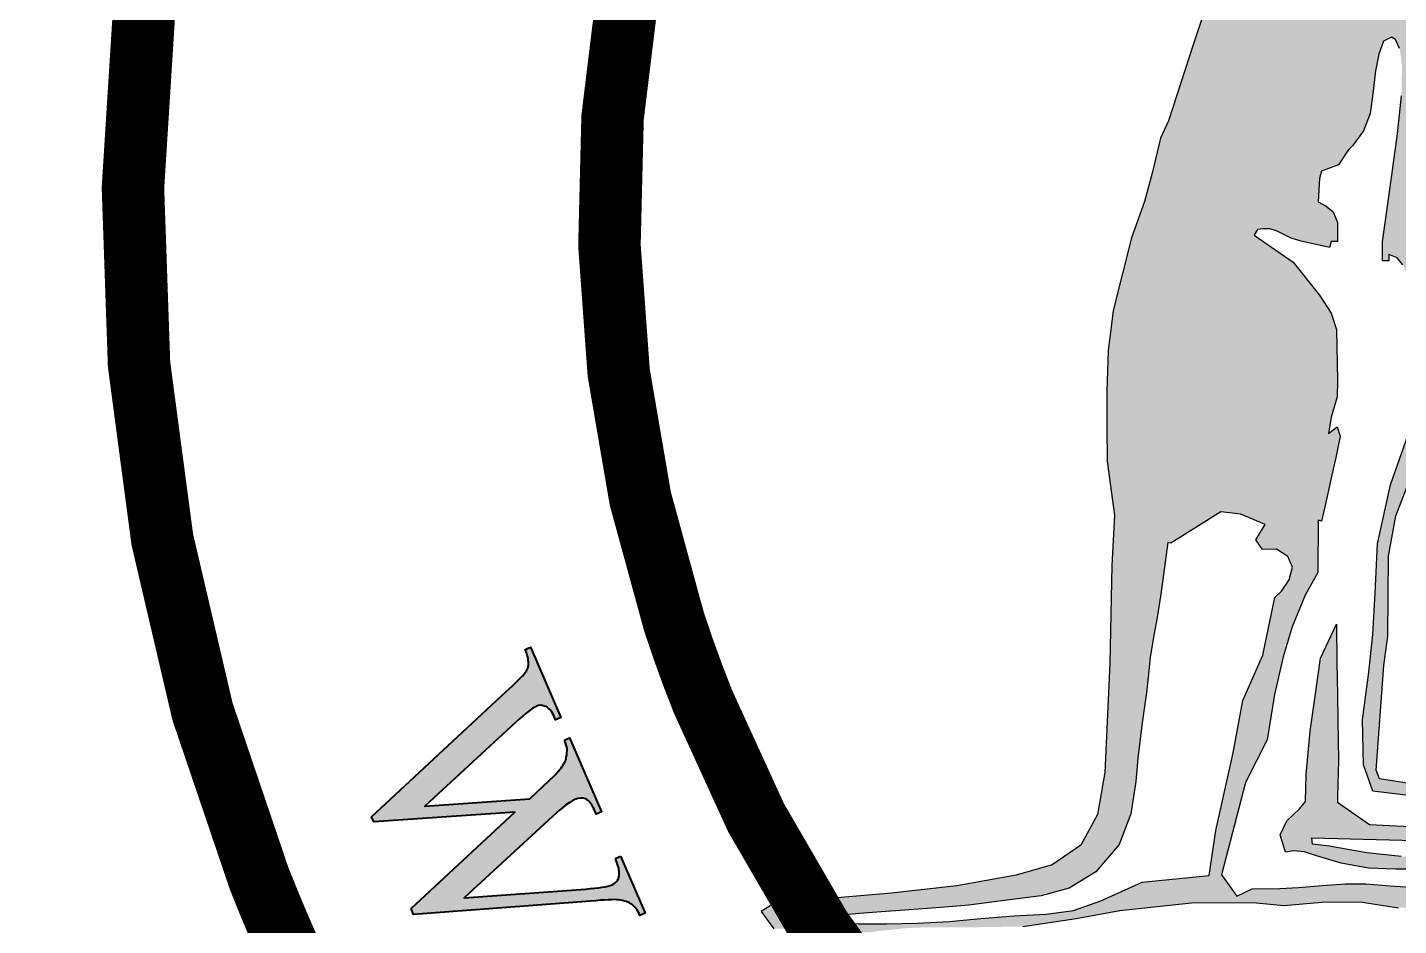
# Model space of a CAD drawing. Extents: x 156 to 1023, y -1310 to 275.
# Drawn here: x 179.15 to 186.72, y 249.65 to 254.6 of the extents above; entities that cross this region are included whole.
import ezdxf

# ---------------------------------------------------------------- set-up
doc = ezdxf.new("R2010")
doc.units = 0
doc.header["$LTSCALE"] = 12
doc.header["$MEASUREMENT"] = 0
doc.layers.add('L18', color=4, linetype='CONTINUOUS')
doc.layers.add('L35', color=3, linetype='CONTINUOUS')

# ---------------------------------------------------------------- blocks, each defined once
blk = doc.blocks.new('Statelogo_bw')
at = {"layer": 'L18'}
h = blk.add_hatch(color=256, dxfattribs=at)
h.paths.add_polyline_path([(-526.7222, -44.5394), (-526.7384, -44.5898), (-526.758, -44.6471), (-526.7787, -44.7267), (-526.7805, -44.781), (-526.7604, -44.8699), (-526.7129, -44.9935), (-526.7017, -45.039), (-526.6947, -45.1636), (-526.6875, -45.2816), (-526.6663, -45.4007), (-526.6512, -45.4946), (-526.6373, -45.6622), (-526.6082, -45.8348), (-526.6013, -45.9427), (-526.6576, -46.35), (-526.6628, -46.4424), (-526.6555, -46.6632), (-526.6578, -46.8757), (-526.7722, -47.2204), (-526.8894, -47.5845), (-526.9274, -47.6684), (-526.9687, -47.8363), (-527.0047, -47.9722), (-527.0671, -48.1461), (-527.1555, -48.4938), (-527.1795, -48.6875), (-527.1854, -48.8795), (-527.1854, -49.0513), (-527.1841, -49.2182), (-527.1487, -49.4753), (-527.1623, -49.7169), (-527.1705, -50.1879), (-527.1954, -50.7103), (-527.2311, -50.9116), (-527.3096, -51.0592), (-527.4471, -51.1526), (-527.6205, -51.2025), (-527.9043, -51.2536), (-528.2178, -51.2894), (-528.4783, -51.3118), (-528.7703, -51.3308), (-528.8436, -51.3778), (-528.7817, -51.4595), (-528.6748, -51.4577), (-528.483, -51.4805), (-528.338, -51.4775), (-528.1436, -51.4566), (-528.058, -51.453), (-527.7976, -51.4523), (-527.5891, -51.4492), (-527.3325, -51.4111), (-527.1232, -51.3716), (-526.7651, -51.3333), (-526.4679, -51.3351), (-526.337, -51.3486), (-526.1547, -51.3322), (-525.9708, -51.3314), (-525.7861, -51.3592), (-525.3768, -51.362), (-525.1892, -51.383), (-525.0324, -51.3927), (-524.9286, -51.3678), (-524.9113, -51.3387), (-524.9333, -51.281), (-525.0315, -51.1988), (-525.1597, -51.1372), (-525.3467, -51.1265), (-525.5653, -51.1169), (-525.7741, -51.1132), (-525.939, -51.0956), (-526.1186, -51.0632), (-526.1987, -51.0534), (-526.2017, -51.0245), (-525.7078, -51.0363), (-525.2365, -51.053), (-524.8994, -51.065), (-524.7598, -51.0713), (-524.6482, -51.0946), (-524.6322, -51.0924), (-524.5105, -51.0123), (-524.5202, -50.9628), (-524.5903, -50.96), (-524.6982, -50.9296), (-524.8358, -50.8776), (-525.0489, -50.8418), (-525.2079, -50.8371), (-525.4768, -50.8071), (-525.7149, -50.7664), (-525.8774, -50.7414), (-525.8943, -50.6998), (-525.857, -50.197), (-525.8379, -50.0562), (-525.8341, -49.6731), (-525.7993, -49.479), (-525.7185, -49.2689), (-525.6192, -49.011), (-525.5888, -48.8471), (-525.5896, -48.6887), (-525.6285, -48.4877), (-525.7401, -48.1695), (-525.7273, -47.9493), (-525.7025, -47.5542), (-525.6799, -47.1947), (-525.6791, -47.1817), (-525.5678, -47.1817), (-525.4883, -47.1824), (-525.4278, -47.1931), (-525.3593, -47.2224), (-525.2782, -47.2739), (-525.207, -47.2769), (-525.1686, -47.3054), (-524.9753, -47.3041), (-524.9717, -47.0006), (-525.0574, -46.9425), (-525.1675, -46.844), (-525.252, -46.7946), (-525.3156, -46.6434), (-525.3212, -46.5981), (-525.1521, -46.5367), (-525.0332, -46.5053), (-524.925, -46.5345), (-524.794, -46.5268), (-524.6801, -46.4937), (-524.6191, -46.479), (-524.6339, -46.3824), (-524.6867, -46.3184), (-524.797, -46.2421), (-524.8639, -46.2301), (-524.8993, -46.2482), (-524.9203, -46.2523), (-524.9466, -46.2498), (-524.9715, -46.2447), (-525.1682, -46.465), (-525.1565, -46.475), (-525.1855, -46.4759), (-525.2277, -46.4809), (-525.2648, -46.49), (-525.308, -46.5066), (-525.3254, -46.5135), (-525.3467, -46.5171), (-525.3824, -46.496), (-525.4332, -46.4222), (-525.4408, -46.3096), (-525.439, -46.2469), (-525.3886, -46.1857), (-525.323, -46.1288), (-525.2224, -46.0508), (-525.1044, -45.9685), (-524.9684, -45.8898), (-524.8303, -45.8119), (-524.737, -45.7529), (-524.674, -45.7054), (-524.6043, -45.6283), (-524.6434, -45.585), (-524.6712, -45.5717), (-524.7168, -45.5701), (-524.7836, -45.5845), (-524.9516, -45.6418), (-525.1148, -45.7086), (-525.2159, -45.7527), (-525.3293, -45.8039), (-525.4362, -45.8526), (-525.5453, -45.911), (-525.6275, -45.9681), (-525.7069, -46.0512), (-525.7843, -46.1506), (-525.9142, -46.0131), (-525.995, -45.8951), (-526.0572, -45.7767), (-526.0784, -45.6996), (-526.0787, -45.6147), (-525.9629, -45.5868), (-525.8896, -45.5548), (-525.8322, -45.4862), (-525.8192, -45.3901), (-525.8686, -45.3286), (-525.944, -45.2648), (-525.9981, -45.2191), (-525.9888, -45.1697), (-525.9965, -45.1008), (-526.0859, -45.0312), (-526.2276, -44.986), (-526.1718, -44.9376), (-526.1598, -44.8551), (-526.1311, -44.7805), (-526.1135, -44.7411), (-526.1126, -44.6835), (-526.1655, -44.5265), (-526.171, -44.5086), (-526.2254, -44.5086), (-526.2725, -44.6173), (-526.3317, -44.7267), (-526.3775, -44.7923), (-526.4267, -44.8426), (-526.4765, -44.8136), (-526.4936, -44.7344), (-526.5569, -44.6325), (-526.6345, -44.5674), (-526.6769, -44.5479)])
h.paths.add_polyline_path([(-526.4707, -49.5945), (-526.426, -49.5201), (-526.5427, -49.4705), (-526.6395, -49.4596), (-526.8784, -49.6109), (-526.8929, -49.6073), (-526.9266, -49.8547), (-526.9447, -49.9668), (-526.9595, -50.0516), (-526.9771, -50.1581), (-526.9881, -50.2534), (-526.9955, -50.3265), (-527.0155, -50.4724), (-527.0364, -50.6419), (-527.0472, -50.754), (-527.0711, -50.909), (-527.1263, -51.0565), (-527.2376, -51.1865), (-527.3654, -51.2649), (-527.4998, -51.3012), (-527.6528, -51.3206), (-527.8466, -51.346), (-527.984, -51.3586), (-528.154, -51.3705), (-528.2681, -51.3784), (-528.3715, -51.3862), (-528.4937, -51.3978), (-528.5996, -51.4179), (-528.3762, -51.4365), (-528.2412, -51.4368), (-528.0942, -51.4336), (-527.9411, -51.4244), (-527.7899, -51.411), (-527.6304, -51.3979), (-527.4759, -51.3898), (-527.3455, -51.3731), (-527.2145, -51.3265), (-527.0167, -51.2363), (-526.6941, -51.2042), (-526.6629, -50.9891), (-526.5796, -50.6154), (-526.5336, -50.3648), (-526.437, -50.1478), (-526.3805, -49.8702), (-526.3483, -49.8401), (-526.3111, -49.7865), (-526.2946, -49.7251), (-526.3178, -49.6751), (-526.3711, -49.6386), (-526.4389, -49.6414)], flags=16)
h.paths.add_polyline_path([(-525.8202, -47.1826), (-525.8593, -47.2019), (-525.8815, -47.2646), (-525.8967, -47.3451), (-525.9102, -47.4559), (-525.9234, -47.55), (-525.9545, -47.6319), (-526.0077, -47.704), (-526.0277, -47.7253), (-526.0747, -47.7962), (-526.1559, -47.8258), (-526.1664, -47.8608), (-526.1713, -47.9737), (-526.1338, -47.9946), (-526.0996, -48.0213), (-526.0791, -48.0716), (-526.0791, -48.1187), (-526.0791, -48.1638), (-526.1099, -48.1638), (-526.1178, -48.1923), (-526.2536, -48.162), (-526.3015, -48.1467), (-526.368, -48.1131), (-526.4019, -48.1023), (-526.4375, -48.1024), (-526.4625, -48.1056), (-526.4788, -48.1331), (-526.292, -48.2632), (-526.1652, -48.4213), (-526.1101, -48.5065), (-526.0839, -48.5863), (-526.0791, -48.8303), (-526.0816, -48.9082), (-526.1094, -49.0068), (-526.123, -49.0839), (-526.081, -49.0526), (-526.0661, -49.0967), (-526.0835, -49.1849), (-526.1107, -49.3056), (-526.1386, -49.4291), (-526.1556, -49.5042), (-526.1713, -49.5003), (-526.1741, -49.7503), (-526.2346, -49.8592), (-526.2961, -50.0123), (-526.3393, -50.1552), (-526.3812, -50.3364), (-526.4169, -50.553), (-526.5212, -50.7578), (-526.6354, -51.2017), (-526.5619, -51.3029), (-526.4888, -51.2688), (-526.3558, -51.2669), (-526.2664, -51.2626), (-526.1535, -51.2527), (-526.0406, -51.2451), (-525.9429, -51.2447), (-525.8265, -51.2537), (-525.6849, -51.2643), (-525.536, -51.2667), (-525.4811, -51.2715), (-525.4281, -51.2811), (-525.3732, -51.2774), (-525.366, -51.24), (-525.3835, -51.203), (-525.5184, -51.1818), (-525.6564, -51.1748), (-525.8011, -51.1746), (-525.9312, -51.17), (-526.061, -51.146), (-526.1799, -51.1106), (-526.2374, -51.0904), (-526.2904, -51.0864), (-526.3282, -51.0922), (-526.3551, -51.0092), (-526.3226, -50.9416), (-526.2619, -50.885), (-526.2328, -50.8495), (-526.2289, -50.72), (-526.2097, -50.512), (-526.1884, -50.356), (-526.1611, -50.1623), (-526.0849, -49.9993), (-526.082, -50.1847), (-526.0797, -50.3359), (-526.0778, -50.459), (-526.0749, -50.6525), (-526.0786, -50.8262), (-526.0791, -50.8519), (-525.9254, -50.9597), (-525.6646, -50.9732), (-525.4544, -50.9856), (-525.2612, -50.9987), (-525.1618, -51.0054), (-525.0583, -51.0057), (-525.0251, -50.9922), (-525.0226, -50.95), (-525.0954, -50.8983), (-525.9093, -50.8002), (-525.9544, -50.6734), (-525.9596, -50.4584), (-525.9286, -50.2292), (-525.9094, -50.0486), (-525.8982, -49.8507), (-525.8882, -49.6134), (-525.8247, -49.3304), (-525.7405, -49.0889), (-525.6911, -48.8874), (-525.6805, -48.7795), (-525.682, -48.6538), (-525.6962, -48.5122), (-525.7295, -48.3584), (-525.7657, -48.2758), (-525.794, -48.2422), (-525.8331, -48.2252), (-525.8331, -48.2559), (-525.8639, -48.2559), (-525.8634, -48.1647), (-525.8204, -47.8558), (-525.7911, -47.6472), (-525.7728, -47.4643), (-525.7699, -47.3231), (-525.7814, -47.2378), (-525.8019, -47.1953)], flags=16)
h.paths.add_polyline_path([(-526.1357, -45.6757), (-526.1664, -45.6757), (-526.1809, -45.7221), (-526.1694, -45.8036), (-526.1593, -45.8747), (-526.1428, -45.9908), (-526.1622, -46.0517), (-526.274, -46.1366), (-526.2893, -46.1424), (-526.2079, -46.3558), (-526.1972, -46.4132), (-526.1468, -46.5344), (-526.1688, -46.5324), (-526.2016, -46.5434), (-526.2166, -46.5618), (-526.233, -46.6081), (-526.2505, -46.6653), (-526.2712, -46.6972), (-526.3051, -46.7166), (-526.3355, -46.7204), (-526.376, -46.7204), (-526.396, -46.7672), (-526.424, -46.883), (-526.4738, -47.0891), (-525.5794, -47.0905), (-525.5325, -47.0949), (-525.4066, -47.113), (-525.318, -47.1286), (-525.2241, -47.147), (-525.1366, -47.1659), (-525.1554, -47.0898), (-525.0938, -47.053), (-525.1046, -47.0325), (-525.1139, -47.0276), (-525.2437, -47.0457), (-525.263, -46.9232), (-525.4429, -46.9939), (-525.4629, -46.9886), (-525.5072, -46.9793), (-525.5595, -46.9711), (-525.6766, -46.9561), (-525.7996, -46.9412), (-525.8863, -46.9266), (-526.0276, -46.89), (-526.1972, -46.8433), (-526.1963, -46.721), (-526.1278, -46.7881), (-526.073, -46.8258), (-526.0037, -46.8418), (-525.966, -46.8411), (-525.9524, -46.7906), (-525.9479, -46.7232), (-525.7271, -46.9106), (-525.7071, -46.8555), (-525.7063, -46.6132), (-525.7164, -46.508), (-525.7377, -46.4113), (-525.7841, -46.2917), (-525.8371, -46.2009), (-525.9364, -46.073), (-526.0447, -45.9387), (-526.1063, -45.8264), (-526.1321, -45.7245)], flags=16)
h.paths.add_polyline_path([(-525.6487, -46.6582), (-525.5565, -46.7504), (-525.4796, -46.9194), (-525.4938, -46.9283), (-525.5138, -46.9343), (-525.6026, -46.9347), (-525.6487, -46.8272)], flags=16)
edge = h.paths.add_edge_path(flags=16)
edge.add_spline(control_points=[(-526.1224, -45.2865), (-526.1252, -45.3815), (-526.0878, -45.4719), (-526.0262, -45.4821), (-526.0262, -45.4821), (-526.0262, -45.4821), (-525.9561, -45.4292), (-525.9561, -45.4292), (-525.9561, -45.4292), (-525.9561, -45.4292), (-525.9561, -45.3677), (-525.9561, -45.3677), (-525.9561, -45.3677), (-525.9561, -45.3677), (-525.9254, -45.3677), (-525.9254, -45.3677), (-525.9254, -45.3677), (-525.9309, -45.3012), (-525.9665, -45.2658), (-526.0315, -45.2598), (-526.0315, -45.2598), (-526.0315, -45.2598), (-526.0068, -45.3596), (-526.0068, -45.3596), (-526.0068, -45.3596), (-526.0068, -45.3596), (-526.1224, -45.2865), (-526.1224, -45.2865)], knot_values=[0, 0, 0, 0, 0.142857, 0.142857, 0.142857, 0.142857, 0.285714, 0.285714, 0.285714, 0.285714, 0.428571, 0.428571, 0.428571, 0.428571, 0.571429, 0.571429, 0.571429, 0.571429, 0.714286, 0.714286, 0.714286, 0.714286, 0.857143, 0.857143, 0.857143, 0.857143, 1, 1, 1, 1], degree=3, periodic=0)
edge = h.paths.add_edge_path(flags=16)
edge.add_spline(control_points=[(-526.1406, -45.4907), (-526.1406, -45.4907), (-526.1406, -45.5521), (-526.1406, -45.5521), (-526.1406, -45.5521), (-526.1406, -45.5521), (-526.0483, -45.5521), (-526.0483, -45.5521), (-526.0483, -45.5521), (-526.0641, -45.5088), (-526.0861, -45.4953), (-526.1406, -45.4907)], knot_values=[0, 0, 0, 0, 0.333333, 0.333333, 0.333333, 0.333333, 0.666667, 0.666667, 0.666667, 0.666667, 1, 1, 1, 1], degree=3, periodic=0)
edge = h.paths.add_edge_path(flags=16)
edge.add_spline(control_points=[(-526.46, -45.5161), (-526.46, -45.5161), (-526.4481, -45.5975), (-526.4481, -45.5975), (-526.4481, -45.5975), (-526.4481, -45.5975), (-526.3558, -45.5828), (-526.3558, -45.5828), (-526.3558, -45.5828), (-526.3558, -45.5828), (-526.3569, -45.5339), (-526.3569, -45.5339), (-526.3569, -45.5339), (-526.3569, -45.5339), (-526.402, -45.5523), (-526.402, -45.5523), (-526.402, -45.5523), (-526.402, -45.5523), (-526.46, -45.5161), (-526.46, -45.5161)], knot_values=[0, 0, 0, 0, 0.2, 0.2, 0.2, 0.2, 0.4, 0.4, 0.4, 0.4, 0.6, 0.6, 0.6, 0.6, 0.8, 0.8, 0.8, 0.8, 1, 1, 1, 1], degree=3, periodic=0)
edge = h.paths.add_edge_path(flags=16)
edge.add_spline(control_points=[(-526.6478, -45.1066), (-526.6478, -45.1066), (-526.6478, -45.168), (-526.6478, -45.168), (-526.6478, -45.168), (-526.6239, -45.152), (-526.6017, -45.1477), (-526.6017, -45.1066), (-526.6017, -45.1066), (-526.6017, -45.1066), (-526.6017, -45.0605), (-526.6017, -45.0605), (-526.6017, -45.0605), (-526.652, -45.0787), (-526.6128, -45.0405), (-526.6478, -45.1066)], knot_values=[0, 0, 0, 0, 0.25, 0.25, 0.25, 0.25, 0.5, 0.5, 0.5, 0.5, 0.75, 0.75, 0.75, 0.75, 1, 1, 1, 1], degree=3, periodic=0)
edge = h.paths.add_edge_path(flags=16)
edge.add_spline(control_points=[(-526.6939, -44.5996), (-526.7067, -44.6546), (-526.7247, -44.6718), (-526.7247, -44.7379), (-526.7247, -44.7379), (-526.7247, -44.7379), (-526.7247, -44.784), (-526.7247, -44.784), (-526.7247, -44.784), (-526.7247, -44.8265), (-526.7128, -44.8209), (-526.6868, -44.8249), (-526.6868, -44.8249), (-526.6868, -44.8249), (-526.617, -44.7379), (-526.617, -44.7379), (-526.617, -44.7379), (-526.5767, -44.8141), (-526.5959, -44.8756), (-526.5095, -44.9069), (-526.5095, -44.9069), (-526.5117, -44.806), (-526.602, -44.6073), (-526.6939, -44.5996)], knot_values=[0, 0, 0, 0, 0.166667, 0.166667, 0.166667, 0.166667, 0.333333, 0.333333, 0.333333, 0.333333, 0.5, 0.5, 0.5, 0.5, 0.666667, 0.666667, 0.666667, 0.666667, 0.833333, 0.833333, 0.833333, 0.833333, 1, 1, 1, 1], degree=3, periodic=0)
edge = h.paths.add_edge_path(flags=16)
edge.add_spline(control_points=[(-526.325, -44.8301), (-526.325, -44.8301), (-526.325, -44.8762), (-526.325, -44.8762), (-526.325, -44.8762), (-526.325, -44.8762), (-526.2943, -44.8762), (-526.2943, -44.8762), (-526.2943, -44.8762), (-526.2919, -44.7681), (-526.2021, -44.6881), (-526.2021, -44.6458), (-526.2021, -44.6458), (-526.2021, -44.6458), (-526.2021, -44.5996), (-526.2021, -44.5996), (-526.2021, -44.5996), (-526.2584, -44.62), (-526.2464, -44.6474), (-526.2663, -44.7045), (-526.2663, -44.7045), (-526.2745, -44.7283), (-526.325, -44.8077), (-526.325, -44.8301)], knot_values=[0, 0, 0, 0, 0.166667, 0.166667, 0.166667, 0.166667, 0.333333, 0.333333, 0.333333, 0.333333, 0.5, 0.5, 0.5, 0.5, 0.666667, 0.666667, 0.666667, 0.666667, 0.833333, 0.833333, 0.833333, 0.833333, 1, 1, 1, 1], degree=3, periodic=0)
edge = h.paths.add_edge_path(flags=16)
edge.add_spline(control_points=[(-526.4171, -45.2444), (-526.4171, -45.2444), (-526.3363, -45.2537), (-526.3363, -45.2537)], knot_values=[0.6, 0.6, 0.6, 0.6, 0.8, 0.8, 0.8, 0.8], degree=3, periodic=0)
edge.add_line((-526.3363, -45.2537), (-526.3082, -45.2142))
edge.add_spline(control_points=[(-526.3082, -45.2142), (-526.3063, -45.2155), (-526.3001, -45.2111), (-526.2636, -45.2141)], knot_values=[0.244272, 0.244272, 0.244272, 0.244272, 0.5, 0.5, 0.5, 0.5], degree=3, periodic=0)
edge.add_spline(control_points=[(-526.2636, -45.2141), (-526.2993, -45.1653), (-526.253, -45.1909), (-526.325, -45.1834)], knot_values=[0.5, 0.5, 0.5, 0.5, 1, 1, 1, 1], degree=3, periodic=0)
edge.add_line((-526.325, -45.1834), (-526.3865, -45.1834))
edge.add_spline(control_points=[(-526.3865, -45.1834), (-526.3865, -45.1834), (-526.4172, -45.1834), (-526.4172, -45.1834)], knot_values=[0.2, 0.2, 0.2, 0.2, 0.4, 0.4, 0.4, 0.4], degree=3, periodic=0)
edge.add_spline(control_points=[(-526.4172, -45.1834), (-526.4172, -45.1834), (-526.4171, -45.2444), (-526.4171, -45.2444)], knot_values=[0.4, 0.4, 0.4, 0.4, 0.6, 0.6, 0.6, 0.6], degree=3, periodic=0)
h = blk.add_hatch(color=256, dxfattribs=at)
edge = h.paths.add_edge_path()
edge.add_spline(control_points=[(-529.5177, -51.1116), (-529.5177, -51.1116), (-529.5426, -51.1223), (-529.5426, -51.1223), (-529.5426, -51.1223), (-529.5307, -51.15), (-529.5238, -51.1733), (-529.5238, -51.193), (-529.5238, -51.193), (-529.5238, -51.2058), (-529.5251, -51.2165), (-529.5324, -51.2262), (-529.5324, -51.2262), (-529.5377, -51.2367), (-529.5462, -51.2436), (-529.5573, -51.2484), (-529.5573, -51.2484), (-529.5795, -51.2579), (-529.6224, -51.2649), (-529.6861, -51.2693), (-529.6861, -51.2693), (-529.6861, -51.2693), (-530.2668, -51.3122), (-530.2668, -51.3122), (-530.2668, -51.3122), (-530.2668, -51.3122), (-529.8439, -50.922), (-529.8439, -50.922), (-529.8439, -50.922), (-529.7961, -50.8768), (-529.7601, -50.8499), (-529.7365, -50.8397), (-529.7365, -50.8397), (-529.7172, -50.8314), (-529.7009, -50.831), (-529.6851, -50.8373), (-529.6851, -50.8373), (-529.6686, -50.845), (-529.6554, -50.8606), (-529.644, -50.8869), (-529.644, -50.8869), (-529.644, -50.8869), (-529.6339, -50.9105), (-529.6339, -50.9105), (-529.6339, -50.9105), (-529.6339, -50.9105), (-529.609, -50.8997), (-529.609, -50.8997), (-529.609, -50.8997), (-529.609, -50.8997), (-529.7622, -50.5439), (-529.7622, -50.5439), (-529.7622, -50.5439), (-529.7622, -50.5439), (-529.7871, -50.5546), (-529.7871, -50.5546), (-529.7871, -50.5546), (-529.7794, -50.5726), (-529.774, -50.587), (-529.774, -50.5966), (-529.774, -50.5966), (-529.774, -50.6094), (-529.7742, -50.6229), (-529.7777, -50.6375), (-529.7777, -50.6375), (-529.7777, -50.6496), (-529.783, -50.6595), (-529.7889, -50.6686), (-529.7889, -50.6686), (-529.8016, -50.6888), (-529.8168, -50.7069), (-529.8361, -50.7267), (-529.8361, -50.7267), (-529.8361, -50.7267), (-529.8889, -50.7756), (-529.8889, -50.7756), (-529.8889, -50.7756), (-529.8889, -50.7756), (-529.9532, -50.8361), (-529.9532, -50.8361), (-529.9532, -50.8361), (-529.9532, -50.8361), (-530.4564, -50.8719), (-530.4564, -50.8719), (-530.4564, -50.8719), (-530.4564, -50.8719), (-530.0193, -50.469), (-530.0193, -50.469), (-530.0193, -50.469), (-529.9709, -50.4252), (-529.9391, -50.4), (-529.9224, -50.3929), (-529.9224, -50.3929), (-529.9072, -50.3863), (-529.8923, -50.3865), (-529.8759, -50.3942), (-529.8759, -50.3942), (-529.8594, -50.4019), (-529.8462, -50.4175), (-529.8354, -50.4425), (-529.8354, -50.4425), (-529.8354, -50.4425), (-529.8289, -50.4577), (-529.8289, -50.4577), (-529.8289, -50.4577), (-529.8289, -50.4577), (-529.8039, -50.4469), (-529.8039, -50.4469), (-529.8039, -50.4469), (-529.8039, -50.4469), (-529.9494, -50.1091), (-529.9494, -50.1091), (-529.9494, -50.1091), (-529.9494, -50.1091), (-529.9744, -50.1199), (-529.9744, -50.1199), (-529.9744, -50.1199), (-529.963, -50.1462), (-529.9594, -50.1687), (-529.9594, -50.1889), (-529.9594, -50.1889), (-529.9594, -50.2077), (-529.9683, -50.2255), (-529.9827, -50.2416), (-529.9827, -50.2416), (-529.99, -50.2513), (-530.0192, -50.2787), (-530.0671, -50.3238), (-530.0671, -50.3238), (-530.0671, -50.3238), (-530.712, -50.9227), (-530.712, -50.9227), (-530.712, -50.9227), (-530.712, -50.9227), (-530.7012, -50.9477), (-530.7012, -50.9477), (-530.7012, -50.9477), (-530.7012, -50.9477), (-530.0252, -50.9014), (-530.0252, -50.9014), (-530.0252, -50.9014), (-530.0252, -50.9014), (-530.5223, -51.363), (-530.5223, -51.363), (-530.5223, -51.363), (-530.5223, -51.363), (-530.5104, -51.3907), (-530.5104, -51.3907), (-530.5104, -51.3907), (-530.5104, -51.3907), (-529.6611, -51.3275), (-529.6611, -51.3275), (-529.6611, -51.3275), (-529.5932, -51.3213), (-529.5484, -51.3184), (-529.529, -51.3216), (-529.529, -51.3216), (-529.4996, -51.3253), (-529.477, -51.332), (-529.4621, -51.3437), (-529.4621, -51.3437), (-529.4478, -51.3539), (-529.4353, -51.3715), (-529.4246, -51.3965), (-529.4246, -51.3965), (-529.4246, -51.3965), (-529.3997, -51.3857), (-529.3997, -51.3857), (-529.3997, -51.3857), (-529.3997, -51.3857), (-529.5177, -51.1116), (-529.5177, -51.1116)], knot_values=[0, 0, 0, 0, 0.023256, 0.023256, 0.023256, 0.023256, 0.046512, 0.046512, 0.046512, 0.046512, 0.069767, 0.069767, 0.069767, 0.069767, 0.093023, 0.093023, 0.093023, 0.093023, 0.116279, 0.116279, 0.116279, 0.116279, 0.139535, 0.139535, 0.139535, 0.139535, 0.162791, 0.162791, 0.162791, 0.162791, 0.186047, 0.186047, 0.186047, 0.186047, 0.209302, 0.209302, 0.209302, 0.209302, 0.232558, 0.232558, 0.232558, 0.232558, 0.255814, 0.255814, 0.255814, 0.255814, 0.27907, 0.27907, 0.27907, 0.27907, 0.302326, 0.302326, 0.302326, 0.302326, 0.325581, 0.325581, 0.325581, 0.325581, 0.348837, 0.348837, 0.348837, 0.348837, 0.372093, 0.372093, 0.372093, 0.372093, 0.395349, 0.395349, 0.395349, 0.395349, 0.418605, 0.418605, 0.418605, 0.418605, 0.44186, 0.44186, 0.44186, 0.44186, 0.465116, 0.465116, 0.465116, 0.465116, 0.488372, 0.488372, 0.488372, 0.488372, 0.511628, 0.511628, 0.511628, 0.511628, 0.534884, 0.534884, 0.534884, 0.534884, 0.55814, 0.55814, 0.55814, 0.55814, 0.581395, 0.581395, 0.581395, 0.581395, 0.604651, 0.604651, 0.604651, 0.604651, 0.627907, 0.627907, 0.627907, 0.627907, 0.651163, 0.651163, 0.651163, 0.651163, 0.674419, 0.674419, 0.674419, 0.674419, 0.697674, 0.697674, 0.697674, 0.697674, 0.72093, 0.72093, 0.72093, 0.72093, 0.744186, 0.744186, 0.744186, 0.744186, 0.767442, 0.767442, 0.767442, 0.767442, 0.790698, 0.790698, 0.790698, 0.790698, 0.813953, 0.813953, 0.813953, 0.813953, 0.837209, 0.837209, 0.837209, 0.837209, 0.860465, 0.860465, 0.860465, 0.860465, 0.883721, 0.883721, 0.883721, 0.883721, 0.906977, 0.906977, 0.906977, 0.906977, 0.930233, 0.930233, 0.930233, 0.930233, 0.953488, 0.953488, 0.953488, 0.953488, 0.976744, 0.976744, 0.976744, 0.976744, 1, 1, 1, 1], degree=3, periodic=0)
at = {"layer": 'L18', "const_width": 0.3}
for points in [[(-531.1029, -51.5711, 91.280282), (-531.2504, -51.2199, 0.010955)], [(-529.1227, -50.3693, 62.120319), (-529.2611, -49.9876, 0.016098)]]:
    blk.add_lwpolyline(points, format="xyb", close=True, dxfattribs=at)
at = {"layer": 'L18'}
for points in [[(-526.6578, -46.8757), (-526.7722, -47.2204), (-526.8894, -47.5845), (-526.9274, -47.6684), (-526.9687, -47.8363), (-527.0047, -47.9722), (-527.0671, -48.1461), (-527.1555, -48.4938), (-527.1795, -48.6875), (-527.1854, -48.8795), (-527.1854, -49.0513), (-527.1841, -49.2182), (-527.1487, -49.4753), (-527.1623, -49.7169), (-527.1705, -50.1879), (-527.1954, -50.7103), (-527.2311, -50.9116), (-527.3096, -51.0592), (-527.4471, -51.1526), (-527.6205, -51.2025), (-527.9043, -51.2536), (-528.2178, -51.2894), (-528.4783, -51.3118), (-528.7703, -51.3308), (-528.8436, -51.3778), (-528.7817, -51.4595)], [(-527.5891, -51.4492), (-527.3325, -51.4111), (-527.1232, -51.3716), (-526.7651, -51.3333), (-526.4679, -51.3351), (-526.337, -51.3486), (-526.1547, -51.3322), (-525.9708, -51.3314), (-525.7861, -51.3592)], [(-525.7741, -51.1132), (-525.939, -51.0956), (-526.1186, -51.0632), (-526.1987, -51.0534), (-526.2017, -51.0245), (-525.7078, -51.0363)], [(-525.7149, -50.7664), (-525.8774, -50.7414), (-525.8943, -50.6998), (-525.857, -50.197), (-525.8379, -50.0562), (-525.8341, -49.6731), (-525.7993, -49.479), (-525.7185, -49.2689)], [(-525.8202, -47.1826), (-525.8593, -47.2019), (-525.8815, -47.2646), (-525.8967, -47.3451), (-525.9102, -47.4559), (-525.9234, -47.55), (-525.9545, -47.6319), (-526.0077, -47.704), (-526.0277, -47.7253), (-526.0747, -47.7962), (-526.0747, -47.7962), (-526.1559, -47.8258), (-526.1664, -47.8608), (-526.1713, -47.9737), (-526.1338, -47.9946), (-526.0996, -48.0213), (-526.0791, -48.0716), (-526.0791, -48.1187), (-526.0791, -48.1638), (-526.0791, -48.1638), (-526.1099, -48.1638), (-526.1178, -48.1923), (-526.2536, -48.162), (-526.3015, -48.1467), (-526.368, -48.1131), (-526.4019, -48.1023), (-526.4375, -48.1024), (-526.4625, -48.1056), (-526.4788, -48.1331), (-526.292, -48.2632), (-526.1652, -48.4213), (-526.1101, -48.5065), (-526.0839, -48.5863), (-526.0791, -48.8303), (-526.0816, -48.9082), (-526.1094, -49.0068), (-526.123, -49.0839), (-526.081, -49.0526), (-526.0661, -49.0967), (-526.0835, -49.1849), (-526.1107, -49.3056), (-526.1386, -49.4291), (-526.1556, -49.5042), (-526.1713, -49.5003), (-526.1741, -49.7503), (-526.2346, -49.8592), (-526.2961, -50.0123), (-526.3393, -50.1552), (-526.3812, -50.3364), (-526.4169, -50.553), (-526.5212, -50.7578), (-526.6354, -51.2017), (-526.5619, -51.3029), (-526.4888, -51.2688), (-526.3558, -51.2669), (-526.2664, -51.2626), (-526.1535, -51.2527), (-526.0406, -51.2451), (-525.9429, -51.2447), (-525.8265, -51.2537), (-525.6849, -51.2643)], [(-525.6564, -51.1748), (-525.8011, -51.1746), (-525.9312, -51.17), (-526.061, -51.146), (-526.1799, -51.1106), (-526.2374, -51.0904), (-526.2904, -51.0864), (-526.3282, -51.0922), (-526.3551, -51.0092), (-526.3226, -50.9416), (-526.2619, -50.885), (-526.2328, -50.8495), (-526.2289, -50.72), (-526.2097, -50.512), (-526.1884, -50.356), (-526.1611, -50.1623), (-526.0849, -49.9993), (-526.082, -50.1847), (-526.0797, -50.3359), (-526.0778, -50.459), (-526.0749, -50.6525), (-526.0786, -50.8262), (-526.0791, -50.8519), (-525.9254, -50.9597), (-525.6646, -50.9732)], [(-525.0954, -50.8983), (-525.9093, -50.8002), (-525.9544, -50.6734), (-525.9596, -50.4584), (-525.9286, -50.2292), (-525.9094, -50.0486), (-525.8982, -49.8507), (-525.8882, -49.6134), (-525.8247, -49.3304), (-525.7405, -49.0889)], [(-525.7657, -48.2758), (-525.794, -48.2422), (-525.8331, -48.2252), (-525.8331, -48.2559), (-525.8639, -48.2559), (-525.8634, -48.1647), (-525.8204, -47.8558), (-525.7911, -47.6472), (-525.7728, -47.4643)], [(-525.7814, -47.2378), (-525.8019, -47.1953), (-525.8202, -47.1826)], [(-526.4707, -49.5945), (-526.426, -49.5201), (-526.5427, -49.4705), (-526.6395, -49.4596), (-526.8784, -49.6109), (-526.8929, -49.6073), (-526.9266, -49.8547), (-526.9447, -49.9668), (-526.9595, -50.0516), (-526.9771, -50.1581), (-526.9881, -50.2534), (-526.9955, -50.3265), (-527.0155, -50.4724), (-527.0364, -50.6419), (-527.0472, -50.754), (-527.0711, -50.909), (-527.1263, -51.0565), (-527.2376, -51.1865), (-527.3654, -51.2649), (-527.4998, -51.3012), (-527.6528, -51.3206), (-527.8466, -51.346), (-527.984, -51.3586), (-528.154, -51.3705), (-528.2681, -51.3784), (-528.3715, -51.3862), (-528.4937, -51.3978), (-528.5996, -51.4179), (-528.3762, -51.4365), (-528.2412, -51.4368), (-528.0942, -51.4336), (-527.9411, -51.4244), (-527.7899, -51.411), (-527.6304, -51.3979), (-527.4759, -51.3898), (-527.3455, -51.3731), (-527.2145, -51.3265), (-527.0167, -51.2363), (-526.6941, -51.2042), (-526.6629, -50.9891), (-526.5796, -50.6154), (-526.5336, -50.3648), (-526.437, -50.1478), (-526.3805, -49.8702), (-526.3483, -49.8401), (-526.3111, -49.7865), (-526.2946, -49.7251), (-526.3178, -49.6751), (-526.3711, -49.6386), (-526.4389, -49.6414), (-526.4707, -49.5945)]]:
    blk.add_lwpolyline(points, dxfattribs=at)
at = {"layer": 'L18', "lineweight": 40}
blk.add_open_spline([(-529.5177, -51.1116), (-529.5177, -51.1116), (-529.5426, -51.1223), (-529.5426, -51.1223), (-529.5426, -51.1223), (-529.5307, -51.15), (-529.5238, -51.1733), (-529.5238, -51.193), (-529.5238, -51.193), (-529.5238, -51.2058), (-529.5251, -51.2165), (-529.5324, -51.2262), (-529.5324, -51.2262), (-529.5377, -51.2367), (-529.5462, -51.2436), (-529.5573, -51.2484), (-529.5573, -51.2484), (-529.5795, -51.2579), (-529.6224, -51.2649), (-529.6861, -51.2693), (-529.6861, -51.2693), (-529.6861, -51.2693), (-530.2668, -51.3122), (-530.2668, -51.3122), (-530.2668, -51.3122), (-530.2668, -51.3122), (-529.8439, -50.922), (-529.8439, -50.922), (-529.8439, -50.922), (-529.7961, -50.8768), (-529.7601, -50.8499), (-529.7365, -50.8397), (-529.7365, -50.8397), (-529.7172, -50.8314), (-529.7009, -50.831), (-529.6851, -50.8373), (-529.6851, -50.8373), (-529.6686, -50.845), (-529.6554, -50.8606), (-529.644, -50.8869), (-529.644, -50.8869), (-529.644, -50.8869), (-529.6339, -50.9105), (-529.6339, -50.9105), (-529.6339, -50.9105), (-529.6339, -50.9105), (-529.609, -50.8997), (-529.609, -50.8997), (-529.609, -50.8997), (-529.609, -50.8997), (-529.7622, -50.5439), (-529.7622, -50.5439), (-529.7622, -50.5439), (-529.7622, -50.5439), (-529.7871, -50.5546), (-529.7871, -50.5546), (-529.7871, -50.5546), (-529.7794, -50.5726), (-529.774, -50.587), (-529.774, -50.5966), (-529.774, -50.5966), (-529.774, -50.6094), (-529.7742, -50.6229), (-529.7777, -50.6375), (-529.7777, -50.6375), (-529.7777, -50.6496), (-529.783, -50.6595), (-529.7889, -50.6686), (-529.7889, -50.6686), (-529.8016, -50.6888), (-529.8168, -50.7069), (-529.8361, -50.7267), (-529.8361, -50.7267), (-529.8361, -50.7267), (-529.8889, -50.7756), (-529.8889, -50.7756), (-529.8889, -50.7756), (-529.8889, -50.7756), (-529.9532, -50.8361), (-529.9532, -50.8361), (-529.9532, -50.8361), (-529.9532, -50.8361), (-530.4564, -50.8719), (-530.4564, -50.8719), (-530.4564, -50.8719), (-530.4564, -50.8719), (-530.0193, -50.469), (-530.0193, -50.469), (-530.0193, -50.469), (-529.9709, -50.4252), (-529.9391, -50.4), (-529.9224, -50.3929), (-529.9224, -50.3929), (-529.9072, -50.3863), (-529.8923, -50.3865), (-529.8759, -50.3942), (-529.8759, -50.3942), (-529.8594, -50.4019), (-529.8462, -50.4175), (-529.8354, -50.4425), (-529.8354, -50.4425), (-529.8354, -50.4425), (-529.8289, -50.4577), (-529.8289, -50.4577), (-529.8289, -50.4577), (-529.8289, -50.4577), (-529.8039, -50.4469), (-529.8039, -50.4469), (-529.8039, -50.4469), (-529.8039, -50.4469), (-529.9494, -50.1091), (-529.9494, -50.1091), (-529.9494, -50.1091), (-529.9494, -50.1091), (-529.9744, -50.1199), (-529.9744, -50.1199), (-529.9744, -50.1199), (-529.963, -50.1462), (-529.9594, -50.1687), (-529.9594, -50.1889), (-529.9594, -50.1889), (-529.9594, -50.2077), (-529.9683, -50.2255), (-529.9827, -50.2416), (-529.9827, -50.2416), (-529.99, -50.2513), (-530.0192, -50.2787), (-530.0671, -50.3238), (-530.0671, -50.3238), (-530.0671, -50.3238), (-530.712, -50.9227), (-530.712, -50.9227), (-530.712, -50.9227), (-530.712, -50.9227), (-530.7012, -50.9477), (-530.7012, -50.9477), (-530.7012, -50.9477), (-530.7012, -50.9477), (-530.0252, -50.9014), (-530.0252, -50.9014), (-530.0252, -50.9014), (-530.0252, -50.9014), (-530.5223, -51.363), (-530.5223, -51.363), (-530.5223, -51.363), (-530.5223, -51.363), (-530.5104, -51.3907), (-530.5104, -51.3907), (-530.5104, -51.3907), (-530.5104, -51.3907), (-529.6611, -51.3275), (-529.6611, -51.3275), (-529.6611, -51.3275), (-529.5932, -51.3213), (-529.5484, -51.3184), (-529.529, -51.3216), (-529.529, -51.3216), (-529.4996, -51.3253), (-529.477, -51.332), (-529.4621, -51.3437), (-529.4621, -51.3437), (-529.4478, -51.3539), (-529.4353, -51.3715), (-529.4246, -51.3965), (-529.4246, -51.3965), (-529.4246, -51.3965), (-529.3997, -51.3857), (-529.3997, -51.3857), (-529.3997, -51.3857), (-529.3997, -51.3857), (-529.5177, -51.1116), (-529.5177, -51.1116)], degree=3, knots=[0, 0, 0, 0, 0.023256, 0.023256, 0.023256, 0.023256, 0.046512, 0.046512, 0.046512, 0.046512, 0.069767, 0.069767, 0.069767, 0.069767, 0.093023, 0.093023, 0.093023, 0.093023, 0.116279, 0.116279, 0.116279, 0.116279, 0.139535, 0.139535, 0.139535, 0.139535, 0.162791, 0.162791, 0.162791, 0.162791, 0.186047, 0.186047, 0.186047, 0.186047, 0.209302, 0.209302, 0.209302, 0.209302, 0.232558, 0.232558, 0.232558, 0.232558, 0.255814, 0.255814, 0.255814, 0.255814, 0.27907, 0.27907, 0.27907, 0.27907, 0.302326, 0.302326, 0.302326, 0.302326, 0.325581, 0.325581, 0.325581, 0.325581, 0.348837, 0.348837, 0.348837, 0.348837, 0.372093, 0.372093, 0.372093, 0.372093, 0.395349, 0.395349, 0.395349, 0.395349, 0.418605, 0.418605, 0.418605, 0.418605, 0.44186, 0.44186, 0.44186, 0.44186, 0.465116, 0.465116, 0.465116, 0.465116, 0.488372, 0.488372, 0.488372, 0.488372, 0.511628, 0.511628, 0.511628, 0.511628, 0.534884, 0.534884, 0.534884, 0.534884, 0.55814, 0.55814, 0.55814, 0.55814, 0.581395, 0.581395, 0.581395, 0.581395, 0.604651, 0.604651, 0.604651, 0.604651, 0.627907, 0.627907, 0.627907, 0.627907, 0.651163, 0.651163, 0.651163, 0.651163, 0.674419, 0.674419, 0.674419, 0.674419, 0.697674, 0.697674, 0.697674, 0.697674, 0.72093, 0.72093, 0.72093, 0.72093, 0.744186, 0.744186, 0.744186, 0.744186, 0.767442, 0.767442, 0.767442, 0.767442, 0.790698, 0.790698, 0.790698, 0.790698, 0.813953, 0.813953, 0.813953, 0.813953, 0.837209, 0.837209, 0.837209, 0.837209, 0.860465, 0.860465, 0.860465, 0.860465, 0.883721, 0.883721, 0.883721, 0.883721, 0.906977, 0.906977, 0.906977, 0.906977, 0.930233, 0.930233, 0.930233, 0.930233, 0.953488, 0.953488, 0.953488, 0.953488, 0.976744, 0.976744, 0.976744, 0.976744, 1, 1, 1, 1], dxfattribs=at)

msp = doc.modelspace()

# ---------------------------------------------------------------- linework, layer by layer
at = {"layer": 'L35'}
msp.add_lwpolyline([(159.7346, 174.5735), (159.7346, 254.5735, -0.414214), (179.7346, 274.5735), (299.7346, 274.5735, -0.414214), (319.7346, 254.5735), (319.7346, 174.5735, -0.414214), (299.7346, 154.5735), (179.7346, 154.5735, -0.414214)], format="xyb", close=True, dxfattribs=at)

# ---------------------------------------------------------------- block references
at = {"layer": 'L18', "xscale": 1.150299768307445, "yscale": 1.150299768307441, "zscale": 1.150299768307444}
msp.add_blockref('Statelogo_bw', (791.5292, 308.823), dxfattribs=at)

doc.saveas('drawing.dxf')
